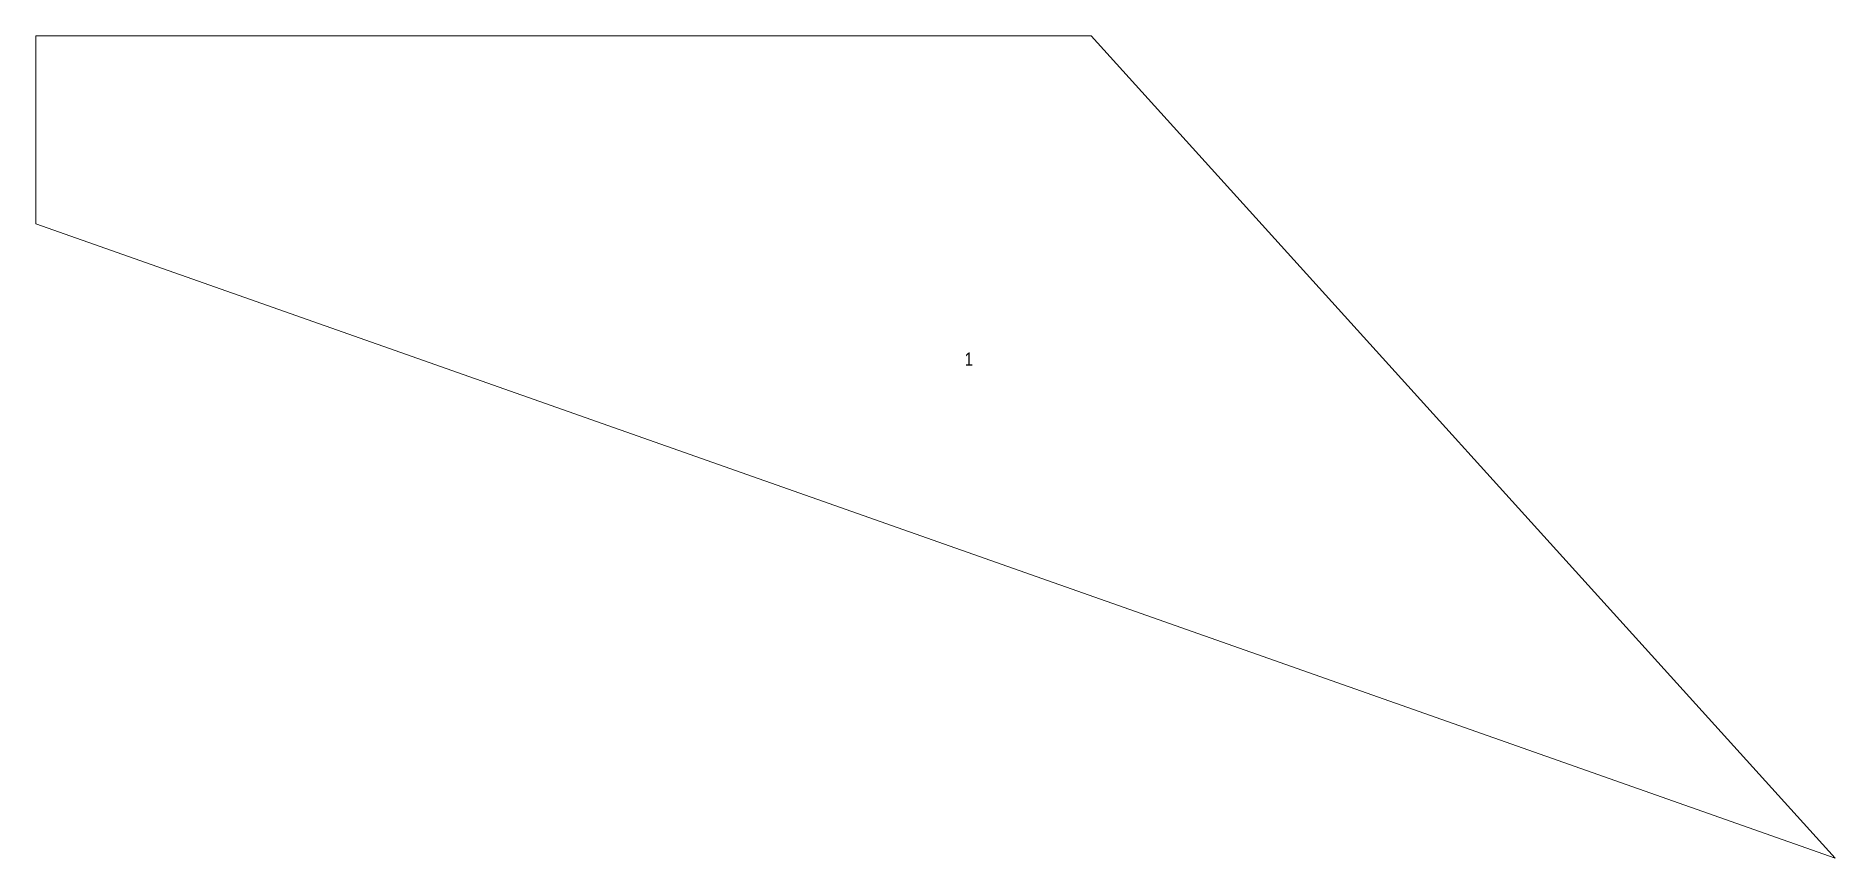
# Model space of a CAD drawing. Header units: metres. Extents: x 367000 to 367408, y 1838813 to 1839000.
import ezdxf

# ---------------------------------------------------------------- set-up
doc = ezdxf.new("R2010")
doc.units = ezdxf.units.M
doc.header["$LTSCALE"] = 1.2
doc.layers.add('10', color=7, linetype='Continuous', lineweight=13)
doc.layers.add('15', color=7, linetype='Continuous')

msp = doc.modelspace()

# ---------------------------------------------------------------- linework, layer by layer
at = {"layer": '10'}
for points in [[(367000, 1838957.34), (367408.44, 1838813.41), (367239.59, 1839000)], [(367000, 1838957.34), (367000, 1839000), (367239.59, 1839000)]]:
    msp.add_lwpolyline(points, dxfattribs=at)

# ---------------------------------------------------------------- texts
at = {"layer": '15', "width": 0.85}
msp.add_text('1', height=3, dxfattribs=at).set_placement((367210.85, 1838925.16))

doc.saveas('drawing.dxf')
